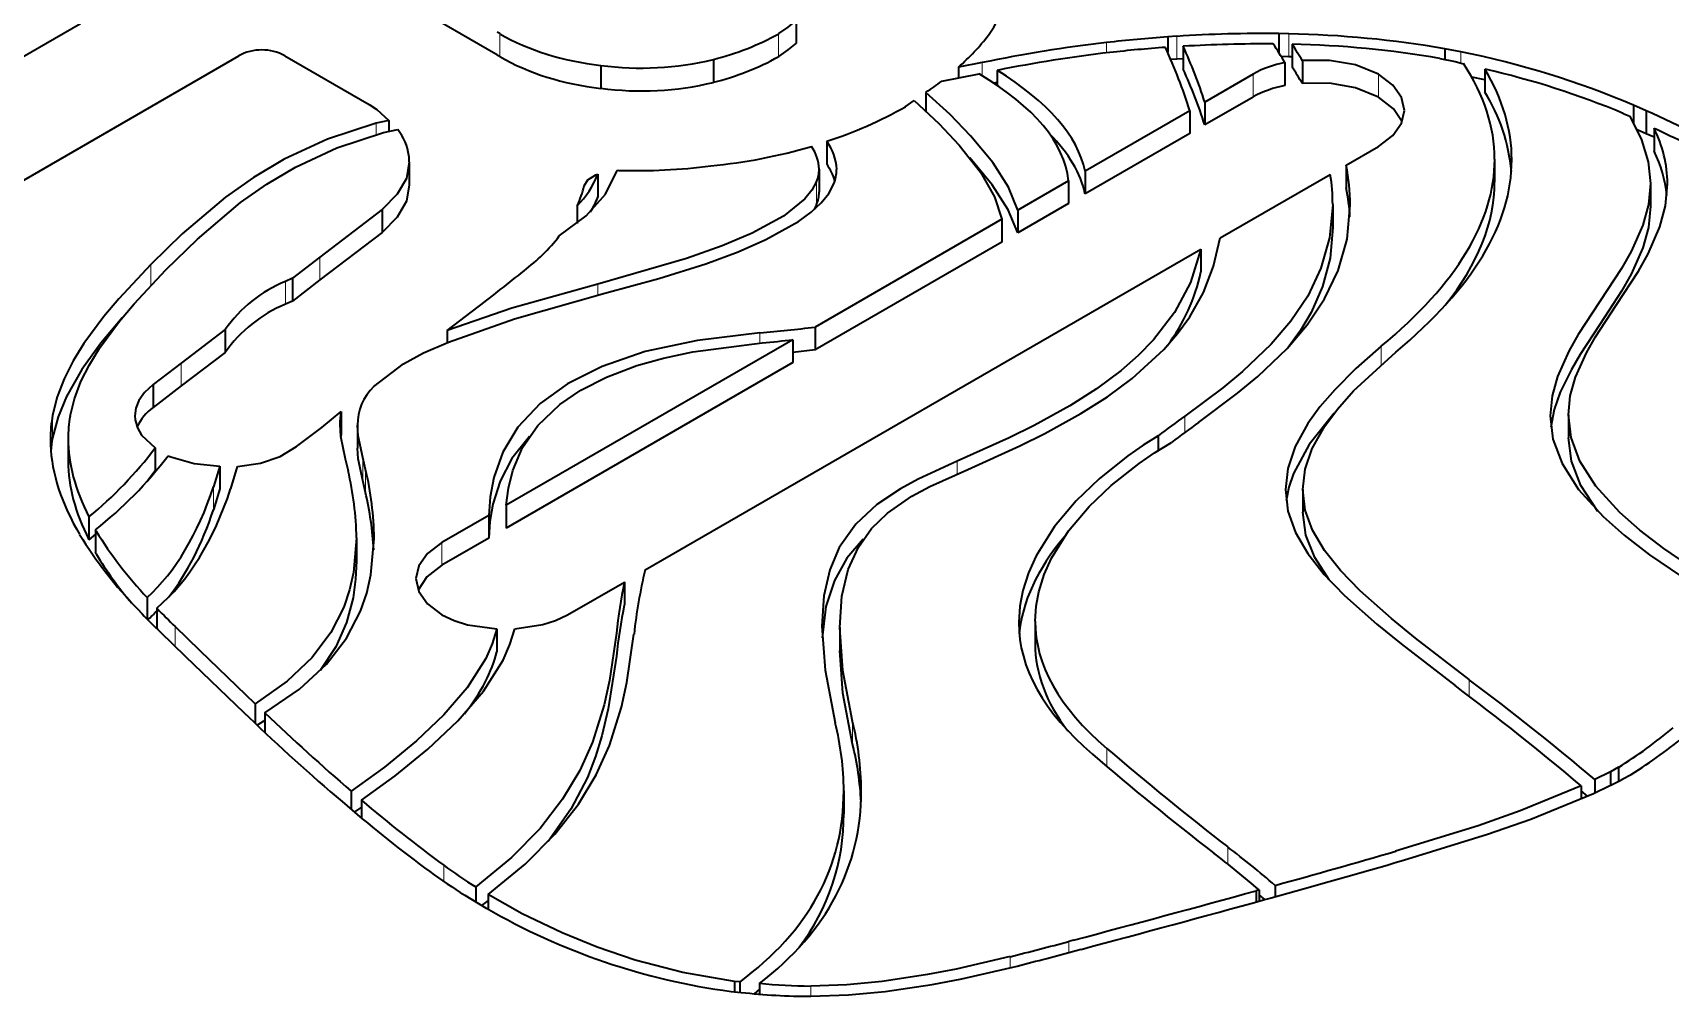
# Model space of a CAD drawing. Extents: x 413 to 941, y 150 to 687.
# Drawn here: x 775.18 to 792.73, y 649.59 to 659.92 of the extents above; entities that cross this region are included whole.
import ezdxf

# ---------------------------------------------------------------- set-up
doc = ezdxf.new("R2010")
doc.units = 0

msp = doc.modelspace()

# ---------------------------------------------------------------- linework, layer by layer
at = {"color": 7, "lineweight": 35, "ltscale": 0.026115}
for p, q in [((780.144, 659.685), (779.239, 660.207)), ((777.882, 659.668), (778.787, 659.146))]:
    msp.add_line(p, q, dxfattribs=at)
at = {"color": 7, "lineweight": 35, "ltscale": 0.036853}
msp.add_line((775.694, 660.012), (774.418, 659.275), dxfattribs=at)
at = {"color": 7, "lineweight": 35, "ltscale": 0.006123}
for p, q in [((783.36, 660.05), (783.36, 659.805)), ((788.673, 659.792), (788.673, 659.548)), ((781.268, 659.565), (781.268, 659.321)), ((782.474, 659.629), (782.474, 659.384)), ((788.785, 659.617), (788.785, 659.372)), ((787.738, 659.173), (787.738, 658.928)), ((792.553, 658.892), (792.553, 658.647)), ((783.688, 658.752), (783.688, 658.507)), ((779.216, 658.532), (779.216, 658.287)), ((783.606, 658.454), (783.606, 658.209)), ((789.254, 658.497), (789.254, 658.252)), ((790.844, 658.559), (790.844, 658.314)), ((781.236, 658.399), (781.236, 658.154)), ((786.278, 658.33), (786.278, 658.085)), ((792.513, 658.302), (792.513, 658.057)), ((789.109, 658.075), (789.109, 657.83)), ((785.564, 657.918), (785.564, 657.673)), ((785.735, 658.016), (785.735, 657.771)), ((787.697, 657.598), (787.697, 657.353)), ((777.964, 657.286), (777.964, 657.041)), ((777.242, 656.735), (777.242, 656.49)), ((776.471, 656.147), (776.471, 655.902)), ((778.485, 655.856), (778.485, 655.611)), ((791.635, 655.821), (791.635, 655.576)), ((775.56, 655.566), (775.56, 655.321)), ((776.493, 655.468), (776.493, 655.223)), ((777.185, 655.273), (777.185, 655.028)), ((780.069, 654.745), (780.069, 654.5)), ((780.255, 654.853), (780.255, 654.608)), ((775.783, 654.728), (775.783, 654.483)), ((775.854, 654.591), (775.854, 654.346)), ((778.649, 654.504), (778.649, 654.259)), ((781.52, 654.031), (781.52, 653.787)), ((780.155, 653.528), (780.155, 653.283)), ((783.87, 651.794), (783.87, 651.549))]:
    msp.add_line(p, q, dxfattribs=at)
at = {"color": 7, "lineweight": 35, "ltscale": 0.000395747}
msp.add_line((780.171, 659.914), (780.158, 659.922), dxfattribs=at)
at = {"color": 7, "lineweight": 35, "ltscale": 0.000395188}
for p, q in [((780.185, 659.906), (780.171, 659.914)), ((780.158, 659.677), (780.144, 659.685))]:
    msp.add_line(p, q, dxfattribs=at)
at = {"color": 7, "lineweight": 13, "ltscale": 0.006123}
for p, q in [((780.185, 659.906), (780.185, 659.661)), ((787.439, 659.877), (787.439, 659.632)), ((788.638, 659.903), (788.638, 659.659)), ((788.256, 659.472), (788.256, 659.227)), ((789.599, 659.472), (789.599, 659.227)), ((783.58, 658.321), (783.58, 658.076)), ((778.259, 657.512), (778.259, 657.267)), ((777.89, 657.252), (777.89, 657.008)), ((776.772, 656.376), (776.772, 656.131)), ((778.717, 655.364), (778.717, 655.119)), ((775.862, 654.577), (775.862, 654.332)), ((783.965, 652.538), (783.965, 652.293))]:
    msp.add_line(p, q, dxfattribs=at)
at = {"color": 7, "lineweight": 13, "ltscale": 0.006125}
for p, q in [((783.173, 659.906), (783.173, 659.661)), ((775.394, 655.819), (775.394, 655.574)), ((778.747, 655.236), (778.747, 654.991)), ((777.117, 655.05), (777.117, 654.805)), ((779.566, 654.455), (779.566, 654.21))]:
    msp.add_line(p, q, dxfattribs=at)
at = {"color": 7, "lineweight": 35, "ltscale": 0.002446}
msp.add_line((787.439, 659.877), (787.341, 659.871), dxfattribs=at)
at = {"color": 7, "lineweight": 35, "ltscale": 0.004082}
msp.add_line((787.341, 659.871), (787.341, 659.707), dxfattribs=at)
at = {"color": 7, "lineweight": 35, "ltscale": 0.002614}
msp.add_line((788.638, 659.903), (788.533, 659.906), dxfattribs=at)
at = {"color": 7, "lineweight": 35, "ltscale": 0.005153}
msp.add_line((788.533, 659.906), (788.533, 659.7), dxfattribs=at)
at = {"color": 7, "lineweight": 35, "ltscale": 0.009754}
msp.add_line((777.051, 659.473), (777.389, 659.668), dxfattribs=at)
at = {"color": 7, "lineweight": 35, "ltscale": 0.000396508}
msp.add_line((780.171, 659.669), (780.158, 659.677), dxfattribs=at)
at = {"color": 7, "lineweight": 35, "ltscale": 0.000394424}
msp.add_line((780.185, 659.661), (780.171, 659.669), dxfattribs=at)
at = {"color": 7, "lineweight": 13, "ltscale": 0.002776}
msp.add_line((786.685, 659.811), (786.685, 659.7), dxfattribs=at)
at = {"color": 7, "lineweight": 35, "ltscale": 0.006125}
for p, q in [((787.507, 659.77), (787.507, 659.525)), ((788.597, 659.595), (788.597, 659.35)), ((790.74, 659.526), (790.74, 659.281)), ((787.578, 659.08), (787.578, 658.835)), ((792.468, 659.079), (792.468, 658.834)), ((786.457, 658.433), (786.457, 658.188)), ((778.924, 658.022), (778.924, 657.777)), ((783.564, 656.763), (783.564, 656.518)), ((783.326, 656.626), (783.326, 656.381)), ((778.66, 655.71), (778.66, 655.465)), ((788.788, 655.023), (788.788, 654.778)), ((783.827, 653.542), (783.827, 653.297)), ((785.922, 653.613), (785.922, 653.368))]:
    msp.add_line(p, q, dxfattribs=at)
at = {"color": 7, "lineweight": 35, "ltscale": 0.002005}
msp.add_line((788.638, 659.659), (788.558, 659.66), dxfattribs=at)
at = {"color": 7, "lineweight": 35, "ltscale": 0.000889844}
msp.add_line((788.673, 659.658), (788.638, 659.659), dxfattribs=at)
at = {"color": 7, "lineweight": 35, "ltscale": 0.004378}
msp.add_line((790.483, 659.71), (790.312, 659.743), dxfattribs=at)
at = {"color": 7, "lineweight": 35, "ltscale": 0.002869}
msp.add_line((790.312, 659.743), (790.312, 659.629), dxfattribs=at)
at = {"color": 7, "lineweight": 13, "ltscale": 0.002956}
msp.add_line((790.483, 659.71), (790.483, 659.592), dxfattribs=at)
at = {"color": 7, "lineweight": 35, "ltscale": 0.006383}
msp.add_line((785.352, 659.596), (785.101, 659.547), dxfattribs=at)
at = {"color": 7, "lineweight": 35, "ltscale": 0.002866}
msp.add_line((785.101, 659.547), (785.101, 659.432), dxfattribs=at)
at = {"color": 7, "lineweight": 13, "ltscale": 0.00347}
msp.add_line((785.352, 659.596), (785.352, 659.458), dxfattribs=at)
at = {"color": 7, "lineweight": 35, "ltscale": 0.003969}
msp.add_line((785.513, 659.512), (785.513, 659.353), dxfattribs=at)
at = {"color": 7, "lineweight": 35, "ltscale": 0.001575}
msp.add_line((787.439, 659.632), (787.376, 659.628), dxfattribs=at)
at = {"color": 7, "lineweight": 35, "ltscale": 0.001711}
msp.add_line((787.507, 659.636), (787.439, 659.632), dxfattribs=at)
at = {"color": 7, "lineweight": 35, "ltscale": 0.004173}
msp.add_line((790.258, 659.639), (790.422, 659.607), dxfattribs=at)
at = {"color": 7, "lineweight": 35, "ltscale": 0.002295}
msp.add_line((790.422, 659.607), (790.511, 659.584), dxfattribs=at)
at = {"color": 7, "lineweight": 35, "ltscale": 0.087765}
msp.add_line((774.011, 657.718), (777.051, 659.473), dxfattribs=at)
at = {"color": 7, "lineweight": 35, "ltscale": 0.010209}
msp.add_line((784.921, 659.397), (785.322, 659.476), dxfattribs=at)
at = {"color": 7, "lineweight": 35, "ltscale": 0.000859173}
msp.add_line((785.513, 659.383), (785.48, 659.376), dxfattribs=at)
at = {"color": 7, "lineweight": 35, "ltscale": 0.014941}
for p, q in [((788.256, 659.472), (787.738, 659.173)), ((788.256, 659.227), (787.738, 658.928))]:
    msp.add_line(p, q, dxfattribs=at)
at = {"color": 7, "lineweight": 35, "ltscale": 0.003625}
msp.add_line((790.74, 659.41), (790.598, 659.441), dxfattribs=at)
at = {"color": 7, "lineweight": 35, "ltscale": 0.002917}
msp.add_line((784.53, 659.122), (784.626, 659.189), dxfattribs=at)
at = {"color": 7, "lineweight": 35, "ltscale": 0.005061}
msp.add_line((784.751, 659.277), (784.751, 659.075), dxfattribs=at)
at = {"color": 7, "lineweight": 35, "ltscale": 0.003685}
msp.add_line((792.468, 659.079), (792.333, 659.138), dxfattribs=at)
at = {"color": 7, "lineweight": 35, "ltscale": 0.004694}
msp.add_line((792.333, 659.138), (792.333, 658.95), dxfattribs=at)
at = {"color": 7, "lineweight": 35, "ltscale": 0.003406}
msp.add_line((778.995, 658.974), (778.861, 658.946), dxfattribs=at)
at = {"color": 7, "lineweight": 35, "ltscale": 0.002875}
msp.add_line((778.995, 658.974), (778.995, 658.859), dxfattribs=at)
at = {"color": 7, "lineweight": 35, "ltscale": 0.032346}
for p, q in [((787.578, 659.08), (786.457, 658.433)), ((787.578, 658.835), (786.457, 658.188))]:
    msp.add_line(p, q, dxfattribs=at)
at = {"color": 7, "lineweight": 35, "ltscale": 0.001954}
msp.add_line((792.221, 659.051), (792.293, 659.02), dxfattribs=at)
at = {"color": 7, "lineweight": 13, "ltscale": 0.003015}
msp.add_line((778.861, 658.946), (778.861, 658.825), dxfattribs=at)
at = {"color": 7, "lineweight": 35, "ltscale": 0.003929}
msp.add_line((778.94, 658.847), (779.094, 658.879), dxfattribs=at)
at = {"color": 7, "lineweight": 35, "ltscale": 0.002631}
msp.add_line((792.468, 658.834), (792.372, 658.876), dxfattribs=at)
at = {"color": 7, "lineweight": 35, "ltscale": 0.002323}
msp.add_line((792.553, 658.796), (792.468, 658.834), dxfattribs=at)
at = {"color": 7, "lineweight": 35, "ltscale": 0.009969}
msp.add_line((789.254, 658.497), (789.599, 658.696), dxfattribs=at)
at = {"color": 7, "lineweight": 35, "ltscale": 0.000408494}
msp.add_line((781.444, 658.439), (781.46, 658.442), dxfattribs=at)
at = {"color": 7, "lineweight": 35, "ltscale": 0.00059015}
msp.add_line((781.213, 658.394), (781.236, 658.399), dxfattribs=at)
at = {"color": 7, "lineweight": 35, "ltscale": 0.015681}
for p, q in [((786.278, 658.33), (785.735, 658.016)), ((786.278, 658.085), (785.735, 657.771))]:
    msp.add_line(p, q, dxfattribs=at)
at = {"color": 7, "lineweight": 35, "ltscale": 0.034049}
msp.add_line((787.904, 657.717), (789.083, 658.398), dxfattribs=at)
at = {"color": 7, "lineweight": 35, "ltscale": 0.00149}
msp.add_line((783.58, 658.076), (783.555, 658.022), dxfattribs=at)
at = {"color": 7, "lineweight": 35, "ltscale": 0.020952}
msp.add_line((778.924, 658.022), (778.259, 657.512), dxfattribs=at)
at = {"color": 7, "lineweight": 35, "ltscale": 0.00473}
msp.add_line((781.016, 658.062), (781.016, 657.873), dxfattribs=at)
at = {"color": 7, "lineweight": 35, "ltscale": 0.057738}
msp.add_line((785.564, 657.918), (783.564, 656.763), dxfattribs=at)
at = {"color": 7, "lineweight": 35, "ltscale": 0.020951}
msp.add_line((778.924, 657.777), (778.259, 657.267), dxfattribs=at)
at = {"color": 7, "lineweight": 35, "ltscale": 0.171887}
msp.add_line((781.743, 654.161), (787.697, 657.598), dxfattribs=at)
at = {"color": 7, "lineweight": 35, "ltscale": 0.057739}
msp.add_line((785.564, 657.673), (783.564, 656.518), dxfattribs=at)
at = {"color": 7, "lineweight": 13, "ltscale": 0.005621}
msp.add_line((776.445, 657.431), (776.445, 657.206), dxfattribs=at)
at = {"color": 7, "lineweight": 35, "ltscale": 0.009307}
for p, q in [((778.259, 657.512), (777.964, 657.286)), ((778.259, 657.267), (777.964, 657.041))]:
    msp.add_line(p, q, dxfattribs=at)
at = {"color": 7, "lineweight": 35, "ltscale": 0.002012}
for p, q in [((777.964, 657.286), (777.89, 657.252)), ((777.964, 657.041), (777.89, 657.008))]:
    msp.add_line(p, q, dxfattribs=at)
at = {"color": 7, "lineweight": 13, "ltscale": 0.002969}
msp.add_line((781.237, 657.223), (781.237, 657.104), dxfattribs=at)
at = {"color": 7, "lineweight": 35, "ltscale": 0.01039}
msp.add_line((779.621, 656.726), (779.952, 656.978), dxfattribs=at)
at = {"color": 7, "lineweight": 35, "ltscale": 0.014792}
for p, q in [((777.242, 656.735), (776.772, 656.376)), ((777.242, 656.49), (776.772, 656.131))]:
    msp.add_line(p, q, dxfattribs=at)
at = {"color": 7, "lineweight": 35, "ltscale": 0.003235}
msp.add_line((779.621, 656.726), (779.621, 656.597), dxfattribs=at)
at = {"color": 7, "lineweight": 13, "ltscale": 0.002742}
msp.add_line((782.972, 656.701), (782.972, 656.592), dxfattribs=at)
at = {"color": 7, "lineweight": 35, "ltscale": 0.088659}
msp.add_line((783.326, 656.626), (780.255, 654.853), dxfattribs=at)
at = {"color": 7, "lineweight": 35, "ltscale": 0.00597}
msp.add_line((783.564, 656.518), (783.326, 656.49), dxfattribs=at)
at = {"color": 7, "lineweight": 13, "ltscale": 0.004863}
msp.add_line((789.629, 656.557), (789.629, 656.362), dxfattribs=at)
at = {"color": 7, "lineweight": 35, "ltscale": 0.009471}
for p, q in [((776.772, 656.376), (776.471, 656.147)), ((776.772, 656.131), (776.471, 655.902))]:
    msp.add_line(p, q, dxfattribs=at)
at = {"color": 7, "lineweight": 35, "ltscale": 0.010059}
msp.add_line((778.834, 656.127), (779.154, 656.37), dxfattribs=at)
at = {"color": 7, "lineweight": 35, "ltscale": 0.088658}
msp.add_line((783.326, 656.381), (780.255, 654.608), dxfattribs=at)
at = {"color": 7, "lineweight": 35, "ltscale": 0.00115}
msp.add_line((776.275, 655.813), (776.279, 655.767), dxfattribs=at)
at = {"color": 7, "lineweight": 35, "ltscale": 0.006627}
msp.add_line((778.28, 655.688), (778.485, 655.856), dxfattribs=at)
at = {"color": 7, "lineweight": 13, "ltscale": 0.004359}
msp.add_line((787.525, 655.809), (787.525, 655.634), dxfattribs=at)
at = {"color": 7, "lineweight": 35, "ltscale": 0.008572}
msp.add_line((778.006, 655.482), (778.28, 655.688), dxfattribs=at)
at = {"color": 7, "lineweight": 35, "ltscale": 0.000585941}
msp.add_line((778.485, 655.611), (778.48, 655.588), dxfattribs=at)
at = {"color": 7, "lineweight": 35, "ltscale": 0.003926}
msp.add_line((787.24, 655.597), (787.24, 655.44), dxfattribs=at)
at = {"color": 7, "lineweight": 35, "ltscale": 0.000829687}
msp.add_line((776.632, 655.384), (776.662, 655.371), dxfattribs=at)
at = {"color": 7, "lineweight": 35, "ltscale": 0.005847}
msp.add_line((777.185, 655.273), (777.117, 655.05), dxfattribs=at)
at = {"color": 7, "lineweight": 35, "ltscale": 0.006241}
msp.add_line((777.302, 655.03), (777.375, 655.268), dxfattribs=at)
at = {"color": 7, "lineweight": 35, "ltscale": 0.003244}
msp.add_line((778.53, 655.349), (778.561, 655.222), dxfattribs=at)
at = {"color": 7, "lineweight": 35, "ltscale": 0.003278}
msp.add_line((778.747, 655.236), (778.717, 655.364), dxfattribs=at)
at = {"color": 7, "lineweight": 13, "ltscale": 0.003404}
msp.add_line((785.086, 655.325), (785.086, 655.189), dxfattribs=at)
at = {"color": 7, "lineweight": 35, "ltscale": 0.003711}
msp.add_line((776.493, 655.223), (776.402, 655.106), dxfattribs=at)
at = {"color": 7, "lineweight": 35, "ltscale": 0.00328}
msp.add_line((778.747, 654.991), (778.717, 655.119), dxfattribs=at)
at = {"color": 7, "lineweight": 35, "ltscale": 0.005848}
msp.add_line((777.185, 655.028), (777.117, 654.805), dxfattribs=at)
at = {"color": 7, "lineweight": 35, "ltscale": 0.014515}
for p, q in [((780.069, 654.745), (779.566, 654.455)), ((780.069, 654.5), (779.566, 654.21))]:
    msp.add_line(p, q, dxfattribs=at)
at = {"color": 7, "lineweight": 35, "ltscale": 0.001698}
msp.add_line((775.649, 654.6), (775.684, 654.542), dxfattribs=at)
at = {"color": 7, "lineweight": 35, "ltscale": 0.000406403}
for p, q in [((775.862, 654.577), (775.854, 654.591)), ((775.862, 654.332), (775.854, 654.346))]:
    msp.add_line(p, q, dxfattribs=at)
at = {"color": 7, "lineweight": 35, "ltscale": 0.002317}
msp.add_line((775.854, 654.544), (775.783, 654.483), dxfattribs=at)
at = {"color": 7, "lineweight": 35, "ltscale": 0.005756}
msp.add_line((776.408, 653.864), (776.408, 653.634), dxfattribs=at)
at = {"color": 7, "lineweight": 35, "ltscale": 0.017624}
msp.add_line((780.909, 653.679), (781.52, 654.031), dxfattribs=at)
at = {"color": 7, "lineweight": 35, "ltscale": 0.001763}
msp.add_line((776.303, 653.742), (776.352, 653.691), dxfattribs=at)
at = {"color": 7, "lineweight": 35, "ltscale": 0.000265459}
msp.add_line((776.517, 653.743), (776.51, 653.751), dxfattribs=at)
at = {"color": 7, "lineweight": 35, "ltscale": 0.005476}
msp.add_line((776.51, 653.751), (776.51, 653.532), dxfattribs=at)
at = {"color": 7, "lineweight": 13, "ltscale": 0.005466}
msp.add_line((776.517, 653.743), (776.517, 653.525), dxfattribs=at)
at = {"color": 7, "lineweight": 35, "ltscale": 0.009355}
msp.add_line((776.976, 653.293), (776.707, 653.553), dxfattribs=at)
at = {"color": 7, "lineweight": 13, "ltscale": 0.005301}
msp.add_line((776.707, 653.553), (776.707, 653.341), dxfattribs=at)
at = {"color": 7, "lineweight": 35, "ltscale": 0.00934}
msp.add_line((776.545, 653.497), (776.814, 653.238), dxfattribs=at)
at = {"color": 7, "lineweight": 35, "ltscale": 0.021932}
msp.add_line((776.814, 653.238), (777.446, 652.63), dxfattribs=at)
at = {"color": 7, "lineweight": 35, "ltscale": 0.020423}
msp.add_line((777.565, 652.727), (776.976, 653.293), dxfattribs=at)
at = {"color": 7, "lineweight": 13, "ltscale": 0.0045}
msp.add_line((790.572, 652.986), (790.572, 652.806), dxfattribs=at)
at = {"color": 7, "lineweight": 35, "ltscale": 0.005244}
msp.add_line((777.565, 652.727), (777.565, 652.517), dxfattribs=at)
at = {"color": 7, "lineweight": 35, "ltscale": 0.00169}
msp.add_line((777.446, 652.63), (777.495, 652.583), dxfattribs=at)
at = {"color": 7, "lineweight": 35, "ltscale": 0.002361}
msp.add_line((777.667, 652.547), (777.587, 652.496), dxfattribs=at)
at = {"color": 7, "lineweight": 35, "ltscale": 0.0052}
msp.add_line((777.667, 652.629), (777.667, 652.421), dxfattribs=at)
at = {"color": 7, "lineweight": 13, "ltscale": 0.004843}
msp.add_line((786.69, 652.247), (786.69, 652.053), dxfattribs=at)
at = {"color": 7, "lineweight": 35, "ltscale": 0.004664}
msp.add_line((792.085, 651.998), (791.918, 651.915), dxfattribs=at)
at = {"color": 7, "lineweight": 35, "ltscale": 0.002459}
msp.add_line((792.171, 652.046), (792.085, 651.998), dxfattribs=at)
at = {"color": 7, "lineweight": 35, "ltscale": 0.003619}
msp.add_line((792.085, 651.998), (792.085, 651.853), dxfattribs=at)
at = {"color": 7, "lineweight": 35, "ltscale": 0.003734}
msp.add_line((792.171, 652.046), (792.171, 651.896), dxfattribs=at)
at = {"color": 7, "lineweight": 35, "ltscale": 0.002682}
msp.add_line((792.212, 651.918), (792.306, 651.97), dxfattribs=at)
at = {"color": 7, "lineweight": 35, "ltscale": 0.004884}
msp.add_line((778.594, 651.789), (778.594, 651.594), dxfattribs=at)
at = {"color": 7, "lineweight": 35, "ltscale": 0.003453}
msp.add_line((791.772, 651.846), (791.772, 651.708), dxfattribs=at)
at = {"color": 7, "lineweight": 35, "ltscale": 0.002171}
msp.add_line((791.838, 651.737), (791.772, 651.793), dxfattribs=at)
at = {"color": 7, "lineweight": 35, "ltscale": 0.002011}
msp.add_line((791.902, 651.767), (791.975, 651.8), dxfattribs=at)
at = {"color": 7, "lineweight": 35, "ltscale": 0.003531}
msp.add_line((791.918, 651.915), (791.918, 651.774), dxfattribs=at)
at = {"color": 7, "lineweight": 35, "ltscale": 0.001781}
msp.add_line((778.495, 651.678), (778.549, 651.632), dxfattribs=at)
at = {"color": 7, "lineweight": 35, "ltscale": 0.002326}
msp.add_line((778.702, 651.62), (778.626, 651.567), dxfattribs=at)
at = {"color": 7, "lineweight": 35, "ltscale": 8.77214e-05}
msp.add_line((778.705, 651.693), (778.702, 651.695), dxfattribs=at)
at = {"color": 7, "lineweight": 35, "ltscale": 0.0048}
msp.add_line((778.702, 651.695), (778.702, 651.503), dxfattribs=at)
at = {"color": 7, "lineweight": 13, "ltscale": 0.004799}
msp.add_line((778.705, 651.693), (778.705, 651.501), dxfattribs=at)
at = {"color": 7, "lineweight": 13, "ltscale": 0.004585}
msp.add_line((787.986, 651.192), (787.986, 651.008), dxfattribs=at)
at = {"color": 7, "lineweight": 13, "ltscale": 0.004297}
msp.add_line((779.584, 650.996), (779.584, 650.824), dxfattribs=at)
at = {"color": 7, "lineweight": 35, "ltscale": 0.00399}
msp.add_line((779.927, 650.764), (779.927, 650.604), dxfattribs=at)
at = {"color": 7, "lineweight": 35, "ltscale": 0.000846355}
msp.add_line((788.32, 650.732), (788.288, 650.723), dxfattribs=at)
at = {"color": 7, "lineweight": 35, "ltscale": 0.003009}
msp.add_line((788.288, 650.723), (788.288, 650.603), dxfattribs=at)
at = {"color": 7, "lineweight": 35, "ltscale": 0.003015}
msp.add_line((788.32, 650.732), (788.32, 650.612), dxfattribs=at)
at = {"color": 7, "lineweight": 35, "ltscale": 0.003021}
msp.add_line((788.491, 650.78), (788.491, 650.66), dxfattribs=at)
at = {"color": 7, "lineweight": 35, "ltscale": 0.001863}
msp.add_line((779.81, 650.676), (779.874, 650.637), dxfattribs=at)
at = {"color": 7, "lineweight": 35, "ltscale": 0.004862}
msp.add_line((779.874, 650.637), (780.041, 650.537), dxfattribs=at)
at = {"color": 7, "lineweight": 35, "ltscale": 0.002153}
msp.add_line((780.059, 650.619), (779.991, 650.567), dxfattribs=at)
at = {"color": 7, "lineweight": 35, "ltscale": 0.003903}
msp.add_line((780.059, 650.683), (780.059, 650.527), dxfattribs=at)
at = {"color": 7, "lineweight": 35, "ltscale": 0.002044}
msp.add_line((788.383, 650.629), (788.32, 650.681), dxfattribs=at)
at = {"color": 7, "lineweight": 35, "ltscale": 0.002144}
msp.add_line((788.369, 650.625), (788.452, 650.649), dxfattribs=at)
at = {"color": 7, "lineweight": 35, "ltscale": 0.001326}
msp.add_line((786.333, 650.195), (786.282, 650.181), dxfattribs=at)
at = {"color": 7, "lineweight": 13, "ltscale": 0.002989}
msp.add_line((786.282, 650.181), (786.282, 650.061), dxfattribs=at)
at = {"color": 7, "lineweight": 13, "ltscale": 0.00296}
msp.add_line((785.654, 650.018), (785.654, 649.899), dxfattribs=at)
at = {"color": 7, "lineweight": 35, "ltscale": 0.001347}
msp.add_line((786.361, 650.082), (786.413, 650.096), dxfattribs=at)
at = {"color": 7, "lineweight": 35, "ltscale": 0.001389}
msp.add_line((782.756, 649.746), (782.701, 649.752), dxfattribs=at)
at = {"color": 7, "lineweight": 35, "ltscale": 0.002763}
msp.add_line((782.701, 649.752), (782.701, 649.641), dxfattribs=at)
at = {"color": 7, "lineweight": 35, "ltscale": 0.002766}
msp.add_line((782.756, 649.746), (782.756, 649.635), dxfattribs=at)
at = {"color": 7, "lineweight": 35, "ltscale": 0.001966}
msp.add_line((782.969, 649.671), (782.909, 649.62), dxfattribs=at)
at = {"color": 7, "lineweight": 35, "ltscale": 0.002931}
msp.add_line((782.969, 649.732), (782.969, 649.615), dxfattribs=at)
at = {"color": 7, "lineweight": 13, "ltscale": 0.002716}
msp.add_line((783.516, 649.702), (783.516, 649.594), dxfattribs=at)
at = {"color": 7, "lineweight": 35, "ltscale": 0.002695}
msp.add_line((782.663, 649.646), (782.77, 649.634), dxfattribs=at)
at = {"color": 7, "lineweight": 35}
for points in [[(783.36, 660.05), (783.271, 659.976), (783.173, 659.906)], [(783.36, 659.805), (783.271, 659.731), (783.173, 659.661)], [(789.599, 659.472), (789.353, 659.572), (789.075, 659.619), (788.785, 659.617)], [(789.599, 659.227), (789.353, 659.327), (789.075, 659.374), (788.785, 659.372)], [(789.878, 659.084), (789.847, 659.223), (789.754, 659.355), (789.599, 659.472)], [(778.787, 659.146), (778.867, 659.092), (778.995, 658.974)], [(784.626, 659.189), (784.888, 658.943), (785.108, 658.711), (785.335, 658.423), (785.487, 658.158), (785.564, 657.918)], [(785.735, 658.016), (785.635, 658.261), (785.466, 658.526), (785.23, 658.811), (785.01, 659.038), (784.751, 659.277)], [(789.854, 658.962), (789.761, 659.102), (789.599, 659.227)], [(789.599, 658.696), (789.754, 658.813), (789.847, 658.945), (789.878, 659.084)], [(792.293, 659.02), (792.419, 658.769), (792.49, 658.531), (792.513, 658.302)], [(778.861, 658.946), (778.339, 658.775), (777.876, 658.56), (777.548, 658.366), (777.248, 658.154), (776.782, 657.761), (776.445, 657.431)], [(776.609, 657.377), (776.945, 657.705), (777.408, 658.096), (777.69, 658.294), (777.995, 658.475), (778.44, 658.682), (778.94, 658.847)], [(779.216, 658.532), (779.184, 658.355), (779.086, 658.185), (778.924, 658.022)], [(780.823, 657.739), (781.111, 657.953), (781.317, 658.185), (781.444, 658.439)], [(785.735, 657.771), (785.633, 658.019), (785.462, 658.287), (785.222, 658.575)], [(779.216, 658.287), (779.184, 658.11), (779.086, 657.94), (778.924, 657.777)], [(781.09, 658.276), (781.127, 658.341), (781.213, 658.394)], [(783.58, 658.321), (783.53, 658.228), (783.455, 658.135), (783.225, 657.951), (782.889, 657.769), (782.568, 657.632), (782.185, 657.496), (781.237, 657.223)], [(781.312, 657.124), (781.891, 657.282), (782.392, 657.441), (782.739, 657.57), (783.035, 657.699), (783.387, 657.895), (783.522, 657.994), (783.629, 658.094), (783.71, 658.195), (783.764, 658.297)], [(792.513, 658.302), (792.491, 658.074), (792.432, 657.855), (792.307, 657.573), (792.204, 657.391), (791.972, 657.035)], [(792.147, 656.996), (792.384, 657.36), (792.489, 657.547), (792.615, 657.836), (792.674, 658.062), (792.696, 658.296)], [(789.109, 658.075), (789.075, 657.718), (788.983, 657.392), (788.841, 657.095), (788.66, 656.824), (788.45, 656.578), (788.143, 656.286), (787.931, 656.112), (787.525, 655.809)], [(787.672, 655.741), (788.09, 656.053), (788.306, 656.232), (788.622, 656.532), (788.837, 656.785), (789.022, 657.063), (789.168, 657.369), (789.263, 657.704), (789.297, 658.07)], [(792.513, 658.057), (792.491, 657.829), (792.432, 657.61), (792.307, 657.328), (792.204, 657.146), (791.972, 656.79)], [(789.109, 657.83), (789.08, 657.501), (789.001, 657.198), (788.879, 656.919), (788.764, 656.725), (788.633, 656.544)], [(787.697, 657.598), (787.584, 657.24), (787.413, 656.917), (787.189, 656.626), (787.024, 656.457), (786.842, 656.298), (786.579, 656.101), (786.292, 655.918), (785.911, 655.708), (785.644, 655.576), (785.086, 655.325)], [(785.199, 655.238), (785.756, 655.489), (786.026, 655.622), (786.412, 655.836), (786.696, 656.016), (786.959, 656.21), (787.299, 656.522), (787.447, 656.692), (787.577, 656.873), (787.723, 657.132), (787.833, 657.413), (787.904, 657.717)], [(776.445, 657.431), (776.103, 657.064), (775.943, 656.875), (775.729, 656.585), (775.614, 656.399), (775.518, 656.209), (775.443, 656.016), (775.394, 655.819)], [(775.581, 655.808), (775.628, 655.994), (775.698, 656.178), (775.789, 656.359), (775.898, 656.537), (776.11, 656.825), (776.269, 657.013), (776.609, 657.377)], [(781.237, 657.223), (780.316, 656.966), (779.621, 656.726)], [(779.154, 656.37), (779.369, 656.485), (779.636, 656.602), (780.342, 656.852), (781.312, 657.124)], [(791.972, 657.035), (791.74, 656.681), (791.638, 656.503), (791.516, 656.233), (791.459, 656.025), (791.438, 655.812)], [(776.14, 656.861), (775.91, 656.589), (775.708, 656.308), (775.544, 656.02), (775.453, 655.8), (775.394, 655.574)], [(791.635, 655.821), (791.654, 656.026), (791.71, 656.225), (791.827, 656.485), (791.925, 656.656), (792.147, 656.996)], [(782.972, 656.701), (782.304, 656.62), (781.743, 656.499), (781.281, 656.341), (780.91, 656.155), (780.619, 655.945), (780.38, 655.691), (780.218, 655.423), (780.121, 655.149), (780.083, 654.945), (780.069, 654.745)], [(791.972, 656.79), (791.761, 656.47), (791.666, 656.309), (791.547, 656.066), (791.482, 655.88), (791.445, 655.69)], [(780.255, 654.853), (780.278, 655.038), (780.324, 655.224), (780.429, 655.471), (780.594, 655.709), (780.827, 655.932), (781.053, 656.087), (781.328, 656.227), (781.655, 656.351), (781.938, 656.43), (782.255, 656.498), (782.998, 656.594)], [(789.629, 656.557), (789.357, 656.317), (789.13, 656.09), (788.972, 655.906), (788.843, 655.729), (788.707, 655.483), (788.627, 655.248), (788.602, 655.023)], [(788.788, 655.023), (788.813, 655.239), (788.89, 655.463), (789.023, 655.699), (789.16, 655.884), (789.332, 656.078), (789.784, 656.495)], [(776.471, 656.147), (776.38, 656.062), (776.318, 655.974), (776.286, 655.895), (776.275, 655.813)], [(789.124, 655.839), (788.857, 655.506), (788.688, 655.195), (788.638, 655.046), (788.609, 654.901)], [(791.438, 655.812), (791.468, 655.561), (791.566, 655.299), (791.741, 655.023), (792.005, 654.732), (792.231, 654.532), (792.502, 654.324), (792.834, 654.099), (793.222, 653.864)], [(793.362, 653.937), (792.981, 654.168), (792.655, 654.39), (792.398, 654.587), (792.184, 654.777), (791.928, 655.059), (791.758, 655.325), (791.664, 655.578), (791.635, 655.821)], [(776.279, 655.767), (776.302, 655.683), (776.347, 655.606), (776.493, 655.468)], [(778.471, 655.717), (778.479, 655.595), (778.53, 655.349)], [(778.717, 655.364), (778.668, 655.597), (778.66, 655.71)], [(777.375, 655.268), (777.622, 655.306), (777.832, 655.377), (778.006, 655.482)], [(778.717, 655.119), (778.668, 655.352), (778.66, 655.465)], [(780.502, 655.589), (780.316, 655.354), (780.189, 655.11), (780.111, 654.864), (780.08, 654.68), (780.069, 654.5)], [(787.24, 655.597), (787.08, 655.498), (786.915, 655.383), (786.608, 655.138), (786.362, 654.902), (786.128, 654.625), (785.931, 654.313), (785.849, 654.131), (785.788, 653.941), (785.756, 653.772), (785.745, 653.598)], [(785.922, 653.613), (785.931, 653.772), (785.959, 653.925), (786.017, 654.11), (786.096, 654.286), (786.28, 654.579), (786.501, 654.84), (786.736, 655.064), (787.034, 655.3), (787.199, 655.414), (787.381, 655.526)], [(791.948, 654.788), (791.766, 655.064), (791.666, 655.326), (791.635, 655.576)], [(776.662, 655.371), (776.912, 655.299), (777.185, 655.273)], [(785.086, 655.325), (784.668, 655.132), (784.48, 655.029), (784.226, 654.86), (783.999, 654.651), (783.822, 654.4), (783.72, 654.161), (783.657, 653.883), (783.635, 653.559)], [(783.827, 653.542), (783.851, 653.881), (783.919, 654.166), (784.027, 654.405), (784.168, 654.604), (784.338, 654.77), (784.6, 654.951), (784.792, 655.054), (785.199, 655.238)], [(788.602, 655.023), (788.63, 654.789), (788.712, 654.561), (788.843, 654.337), (789.019, 654.113), (789.236, 653.888), (789.581, 653.581), (789.841, 653.37), (790.422, 652.921)], [(790.572, 652.986), (789.996, 653.431), (789.74, 653.639), (789.402, 653.938), (789.191, 654.156), (789.021, 654.37), (788.894, 654.585), (788.815, 654.801), (788.788, 655.023)], [(789.071, 654.056), (788.917, 654.293), (788.821, 654.533), (788.788, 654.778)], [(778.649, 654.504), (778.618, 654.133), (778.576, 653.947), (778.513, 653.762), (778.374, 653.489), (778.175, 653.223), (777.908, 652.968), (777.565, 652.727)], [(777.667, 652.629), (778.039, 652.883), (778.327, 653.151), (778.542, 653.431), (778.692, 653.719), (778.76, 653.913), (778.805, 654.108), (778.838, 654.497)], [(779.566, 654.455), (779.411, 654.338), (779.318, 654.206), (779.287, 654.067)], [(784.079, 654.489), (783.904, 654.287), (783.77, 654.049), (783.68, 653.767), (783.638, 653.434)], [(778.649, 654.259), (778.641, 654.062), (778.614, 653.863), (778.544, 653.599), (778.429, 653.338), (778.262, 653.082)], [(779.287, 654.067), (779.318, 653.928), (779.411, 653.796), (779.566, 653.679)], [(779.566, 654.21), (779.404, 654.085), (779.311, 653.944)], [(780.155, 653.528), (780.105, 653.369), (780.034, 653.211), (779.834, 652.899), (779.585, 652.608), (779.293, 652.33), (778.949, 652.047), (778.594, 651.789)], [(778.702, 651.695), (779.064, 651.955), (779.416, 652.241), (779.737, 652.544), (780.011, 652.862), (780.22, 653.193), (780.294, 653.362), (780.345, 653.53)], [(779.566, 653.679), (779.697, 653.617), (779.841, 653.572), (780.155, 653.528)], [(780.345, 653.53), (780.645, 653.576), (780.783, 653.619), (780.909, 653.679)], [(783.635, 653.559), (783.67, 653.086), (783.779, 652.523)], [(783.965, 652.538), (783.86, 653.084), (783.827, 653.542)], [(781.434, 653.482), (781.359, 652.976), (781.303, 652.716), (781.179, 652.316), (781.042, 652.011), (780.858, 651.703), (780.617, 651.391), (780.31, 651.078), (779.927, 650.764)], [(780.059, 650.683), (780.457, 651.007), (780.776, 651.33), (781.027, 651.65), (781.218, 651.967), (781.36, 652.28), (781.488, 652.689), (781.545, 652.956), (781.622, 653.474)], [(781.434, 653.237), (781.348, 652.674), (781.28, 652.383), (781.212, 652.161), (781.124, 651.936), (780.946, 651.596), (780.704, 651.251)], [(783.965, 652.293), (783.86, 652.839), (783.827, 653.297)], [(791.772, 651.846), (791.117, 651.578), (790.666, 651.42), (789.783, 651.147)], [(789.868, 651.051), (790.769, 651.329), (791.231, 651.49), (791.902, 651.767)], [(782.701, 649.752), (782.147, 649.847), (781.636, 649.98), (781.227, 650.118), (780.854, 650.271), (780.424, 650.478), (780.059, 650.683)], [(785.654, 650.018), (785.076, 649.884), (784.767, 649.825), (784.283, 649.752), (783.905, 649.717), (783.516, 649.702)], [(783.519, 649.594), (783.922, 649.608), (784.314, 649.645), (784.816, 649.719), (785.134, 649.781), (785.728, 649.917)]]:
    msp.add_lwpolyline(points, dxfattribs=at)
for centre, radius, start, end in [((784.031, 660.844), 1.686, 325.5265, 339.5836), ((781.76, 662.468), 2.927, 284.128, 298.8851), ((783.398, 661.464), 2.564, 311.621, 322.1122), ((788.523, 643.207), 16.705, 94.0564, 96.3149), ((788.358, 645.867), 14.04, 89.2855, 93.7556), ((788.453, 649.076), 10.828, 80.1167, 89.0232), ((777.627, 659.247), 0.484, 89.0222, 119.5168), ((777.644, 659.248), 0.483, 60.4484, 91.0072), ((781.76, 662.223), 2.927, 284.128, 298.8851), ((788.633, 643.564), 16.364, 96.8372, 101.5668), ((788.508, 644.658), 15.153, 96.7716, 101.3986), ((788.444, 644.127), 15.672, 94.1206, 96.3094), ((782.193, 657.407), 5.638, 17.2616, 24.6499), ((788.36, 645.857), 13.939, 89.5446, 93.5079), ((782.349, 657.426), 5.666, 17.9585, 24.4375), ((784.91, 657.407), 4.288, 30.6901, 33.8585), ((784.661, 657.132), 4.814, 31.0662, 33.5458), ((788.467, 649.336), 10.458, 80.1391, 88.8715), ((788.66, 650.533), 9.356, 66.8854, 78.762), ((781.705, 662.823), 3.286, 262.3535, 283.5362), ((782.349, 657.181), 5.666, 17.9585, 24.4375), ((788.819, 658.438), 1.178, 100.8568, 118.5841), ((784.661, 656.887), 4.814, 31.0662, 33.5458), ((788.718, 650.66), 9.093, 67.3368, 77.1472), ((781.705, 662.578), 3.286, 262.3535, 283.5362), ((783.179, 661.709), 2.895, 302.892, 307.0061), ((788.819, 658.193), 1.178, 100.8568, 118.5841), ((789.094, 658.258), 1.937, 5.0915, 31.8631), ((782.287, 663.093), 4.561, 287.8909, 299.4625), ((788.432, 650.056), 9.885, 58.9915, 65.9011), ((778.616, 658.509), 0.603, 8.6417, 37.7288), ((791.333, 658.282), 1.363, 0.6147, 26.5643), ((788.701, 650.464), 9.265, 60.6943, 65.4366), ((778.702, 658.532), 0.514, 0.0463, 7.6201), ((781.889, 664.292), 5.829, 275.4905, 286.3103), ((783.154, 658.438), 0.453, 2.0323, 34.851), ((783.254, 658.429), 0.541, 2.3682, 36.6798), ((791.29, 658.023), 1.408, 6.1426, 26.2903), ((781.652, 664.707), 6.269, 268.2413, 277.2823), ((783.246, 658.456), 0.36, 338.06, 359.7819), ((783.159, 658.137), 0.646, 17.3875, 34.9689), ((783.376, 658.453), 0.418, 338.1209, 359.7833), ((787.086, 658.063), 2.211, 0.176, 11.3126), ((779.795, 658.608), 1.337, 335.9026, 345.6024), ((780.294, 658.774), 1.014, 315.3709, 338.2716), ((787.003, 658.071), 2.106, 0.1033, 8.9464), ((787.031, 657.811), 2.267, 3.3238, 11.2251), ((780.22, 658.568), 1.098, 328.5325, 337.8394), ((783.246, 658.211), 0.36, 338.06, 359.7819), ((779.241, 658.96), 1.998, 307.0534, 322.3324), ((778.44, 655.898), 1.461, 112.1057, 145.0611), ((763.31, 678.678), 27.347, 307.4851, 308.8), ((785.686, 657.793), 2.059, 323.3553, 347.6606), ((778.44, 655.653), 1.461, 112.1057, 145.0611), ((781.912, 669.744), 13.086, 274.6461, 277.2497), ((781.905, 669.33), 12.783, 274.903, 276.3827), ((779.242, 655.71), 0.582, 134.4254, 180.024), ((776.82, 655.56), 1.449, 169.6831, 180.0676), ((776.897, 655.568), 1.337, 169.6627, 180.0808), ((776.783, 655.471), 0.532, 125.9489, 155.6436), ((779.132, 655.72), 0.661, 168.164, 180.2916), ((792.168, 649.235), 8.048, 125.2328, 127.7611), ((792.646, 648.707), 8.614, 125.2634, 127.6714), ((776.804, 655.317), 1.434, 169.6505, 175.2704), ((773.018, 658.1), 4.36, 309.3622, 322.8622), ((773.098, 658.076), 4.443, 308.3305, 322.703), ((775.324, 654.455), 3.326, 0.8311, 13.329), ((775.422, 654.447), 3.418, 0.8379, 13.358), ((775.195, 654.166), 3.646, 3.2993, 13.0857), ((779.572, 656.863), 4.359, 211.6364, 223.4561), ((779.547, 656.901), 4.527, 211.4141, 224.2436), ((779.171, 656.333), 3.868, 211.1653, 220.7234), ((786.883, 652.909), 5.29, 166.3192, 173.8771), ((788.506, 652.672), 7.118, 168.9878, 173.4679), ((782.027, 659.163), 7.884, 223.9607, 225.9455), ((775.004, 655.132), 2.064, 313.1122, 316.8412), ((781.42, 658.443), 6.791, 223.788, 226.0504), ((788.506, 652.427), 7.118, 168.9878, 173.4679), ((772.584, 628.979), 29.997, 49.8712, 53.1564), ((772.541, 629.05), 29.825, 49.849, 53.1642), ((795.253, 671.193), 25.723, 226.3424, 229.3464), ((795.916, 671.826), 26.486, 226.4493, 229.155), ((780.758, 651.772), 3.113, 0.4194, 13.9626), ((780.898, 651.773), 3.16, 0.4106, 13.9975), ((789.54, 656.282), 4.987, 301.8409, 310.1436), ((780.81, 651.514), 3.25, 2.833, 13.8693), ((789.516, 656.451), 5.279, 301.8999, 310.0321), ((807.756, 676.925), 32.594, 229.3757, 232.3243), ((808.007, 677.115), 32.754, 229.3967, 232.3199), ((789.164, 657.806), 6.631, 295.0823, 297.3692), ((788.306, 663.029), 15.003, 229.4352, 233.7594), ((788.465, 663.102), 15.014, 229.4551, 233.737), ((781.557, 651.526), 2.313, 322.5111, 0.5874), ((781.527, 642.846), 10.409, 49.2597, 52.7063), ((781.79, 643.032), 10.245, 49.1478, 52.7944), ((765.455, 734.404), 86.738, 285.40187, 286.28904), ((783.314, 656.258), 6.591, 233.9595, 237.8861), ((783.376, 656.229), 6.462, 234.0722, 237.7501), ((766, 732.518), 84.892, 285.33543, 286.32946), ((718.567, 904.749), 263.42, 284.90734, 285.34764), ((783.582, 656.637), 7.052, 239.8656, 262.5134), ((711.152, 932.341), 292.107, 284.93054, 285.32808), ((776.268, 687.374), 38.518, 284.1042, 285.0699), ((777.172, 683.975), 35.116, 284.1022, 285.1683), ((783.567, 655.509), 5.807, 264.0828, 269.4968), ((783.488, 655.978), 6.384, 263.5406, 270.2728)]:
    msp.add_arc(centre, radius, start, end, dxfattribs=at)
for centre, major_axis, ratio, start_param, end_param in [((853.279, 755.319), (-73.348, -95.244), 0.137901, 0.018399, 0.082765), ((853.279, 755.074), (-73.348, -95.244), 0.137901, 0.018399, 0.082765), ((750.462, 656.227), (36.014, 2.066), 0.159756, 0.024662, 0.222768), ((711.865, 656.417), (78.978, 2.187), 0.142649, 6.279236, 6.371089), ((710.832, 656.881), (80.195, 1.707), 0.144384, 6.280112, 6.364776), ((749.805, 655.672), (36.476, 2.627), 0.156541, 0.005435, 0.218817), ((750.548, 655.988), (35.928, 2.059), 0.159945, 0.024697, 0.140786), ((711.669, 656.417), (79.175, 2.187), 0.142474, 6.10386, 6.279249), ((708.871, 656.85), (82.156, 1.738), 0.142655, 6.105961, 6.280167), ((711.964, 656.177), (78.879, 2.182), 0.142739, 6.16316, 6.279237), ((789.571, 653.08), (14.174, -2.756), 0.314246, 3.202675, 3.401153), ((789.578, 652.444), (13.98, -3.44), 0.299629, 3.215187, 3.39402), ((789.578, 652.199), (13.98, -3.44), 0.299629, 3.215187, 3.39402), ((768.873, 666.801), (7.148, -13.215), 0.35062, 0.089845, 0.320698), ((769.58, 666.012), (6.576, -12.501), 0.364713, 0.082521, 0.340541), ((768.592, 666.986), (7.433, -13.643), 0.345242, 0.148032, 0.314304), ((795.055, 653.966), (9.306, 0.714), 0.376977, 2.78788, 3.078278), ((821.573, 655.43), (35.826, 1.903), 0.193652, 3.131312, 3.341544), ((821.055, 655.019), (35.133, 1.459), 0.190866, 3.133668, 3.34319), ((815.742, 654.485), (29.82, 1.167), 0.207086, 3.133472, 3.286912), ((760.026, 649.677), (20.14, 4.013), 0.205464, 6.048442, 6.188823), ((732.512, 669.125), (51.225, -18.127), 0.20354, 6.146386, 6.355093), ((731.848, 668.858), (52.082, -17.856), 0.205125, 6.148755, 6.353401)]:
    msp.add_ellipse(centre, major_axis=major_axis, ratio=ratio, start_param=start_param, end_param=end_param, dxfattribs=at)

doc.saveas('drawing.dxf')
